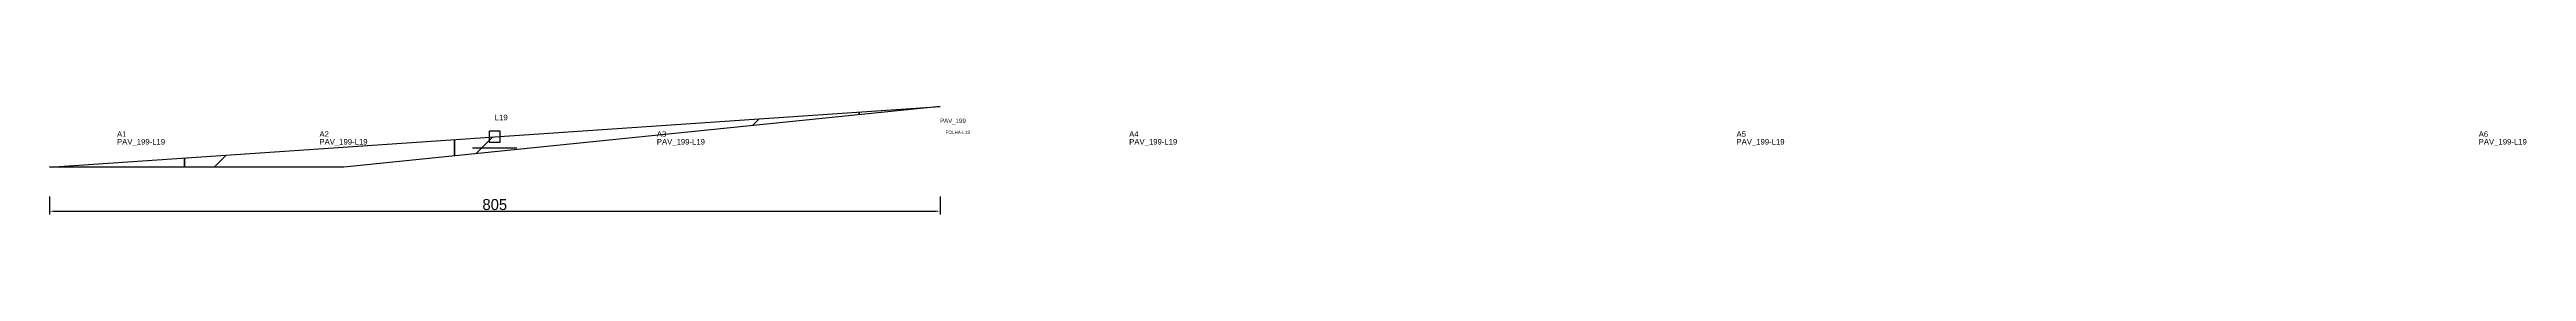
# Model space of a CAD drawing. Header units: metres. Extents: x 222 to 2461, y 104 to 202.
import ezdxf

# ---------------------------------------------------------------- set-up
doc = ezdxf.new("R2010")
doc.units = ezdxf.units.M
for name, color, linetype in [('3', 3, 'CONTINUOUS'), ('AUX00', 7, 'CONTINUOUS'), ('COTA', 241, 'CONTINUOUS'), ('FOLHA', 255, 'CONTINUOUS'), ('Hachura', 251, 'CONTINUOUS'), ('NOMENCLATURA', 7, 'CONTINUOUS'), ('Nível', 160, 'CONTINUOUS'), ('Painéis', 200, 'CONTINUOUS'), ('Pilares', 5, 'CONTINUOUS'), ('SARR_2.2x7', 40, 'CONTINUOUS')]:
    doc.layers.add(name, color=color, linetype=linetype)
doc.styles.add('ARIAL', font='Arial.ttf')
doc.styles.add('STR_STANDARD', font='arial.ttf')
doc.dimstyles.new('EZ DXF', dxfattribs={"dimtxt": 10, "dimasz": 3.5, "dimexe": 3, "dimexo": 1.5, "dimgap": 1, "dimtad": 1, "dimdec": 1, "dimdsep": 46, "dimcen": 2.5, "dimazin": 3, "dimtfac": 1, "dimtmove": 0, "dimatfit": 3})

msp = doc.modelspace()

# ---------------------------------------------------------------- hatches: boundary and pattern name
at = {"layer": 'Hachura'}
h = msp.add_hatch(dxfattribs=at)
h.set_pattern_fill('ANSI31', scale=50)
h.paths.add_polyline_path([(1027.2, 201.5), (488.2, 146.5), (222.2, 146.5)])
h = msp.add_hatch(dxfattribs=at)
h.set_pattern_fill('ANSI31', scale=50)
h.paths.add_polyline_path([(1027.2, 201.5), (488.2, 146.5), (222.2, 146.5)])

# ---------------------------------------------------------------- linework, layer by layer
at = {"layer": '3'}
for points in [[(954.2, 194.05), (954.2, 196.51)], [(954.2, 194.05), (954.2, 196.51)], [(588.2, 156.7), (588.2, 171.51)], [(588.2, 156.7), (588.2, 171.51)], [(344.2, 146.5), (344.2, 154.84)], [(344.2, 146.5), (344.2, 154.84)]]:
    msp.add_lwpolyline(points, close=True, dxfattribs=at)
at = {"layer": 'Painéis', "color": 200}
for p, q in [((222.2, 146.5), (1027.2, 201.5)), ((222.2, 146.5), (1027.2, 201.5)), ((1027.2, 201.5), (488.2, 146.5)), ((1027.2, 201.5), (488.2, 146.5)), ((488.2, 146.5), (222.2, 146.5)), ((488.2, 146.5), (222.2, 146.5))]:
    msp.add_line(p, q, dxfattribs=at)
at = {"layer": 'Pilares'}
msp.add_lwpolyline([(619.7, 169), (629.7, 169), (629.7, 179), (619.7, 179)], close=True, dxfattribs=at)
msp.add_lwpolyline([(619.7, 169), (629.7, 169), (629.7, 179), (619.7, 179)], close=True, dxfattribs=at)
at = {"layer": 'SARR_2.2x7'}
msp.add_line((604.7, 164), (644.7, 164), dxfattribs=at)
msp.add_line((604.7, 164), (644.7, 164), dxfattribs=at)

# ---------------------------------------------------------------- texts
at = {"layer": '3', "style": 'STR_STANDARD'}
for s, p in [('A1', (283.2, 174)), ('A1', (283.2, 174)), ('A2', (466.2, 174)), ('A2', (466.2, 174)), ('A3', (771.2, 174)), ('A3', (771.2, 174)), ('A4', (1198.2, 174)), ('A4', (1198.2, 174)), ('A5', (1747.2, 174)), ('A5', (1747.2, 174)), ('A6', (2418.2, 174)), ('A6', (2418.2, 174))]:
    msp.add_text(s, height=5, dxfattribs=at).set_placement(p)
at = {"layer": 'AUX00', "style": 'STR_STANDARD'}
for p in [(283.2, 167), (283.2, 167), (466.2, 167), (466.2, 167), (771.2, 167), (771.2, 167), (1198.2, 167), (1198.2, 167), (1747.2, 167), (1747.2, 167), (2418.2, 167), (2418.2, 167)]:
    msp.add_text('PAV_199-L19', height=5, dxfattribs=at).set_placement(p)
at = {"layer": 'FOLHA'}
msp.add_text('FOLHA-L19', height=3, dxfattribs=at).set_placement((1032.2, 176.5))
msp.add_text('FOLHA-L19', height=3, dxfattribs=at).set_placement((1032.2, 176.5))
at = {"layer": 'NOMENCLATURA', "insert": (624.7, 194), "char_height": 5, "attachment_point": 1, "style": 'ARIAL'}
msp.add_mtext('L19', dxfattribs=at)
msp.add_mtext('L19', dxfattribs=at)
at = {"layer": 'Nível'}
msp.add_text('PAV_199', height=4, dxfattribs=at).set_placement((1027.2, 186.5))
msp.add_text('PAV_199', height=4, dxfattribs=at).set_placement((1027.2, 186.5))

# ---------------------------------------------------------------- dimensions: what is measured, and where the dimension line sits
at = {"layer": 'COTA'}
msp.add_linear_dim(base=(222.2, 106.5), p1=(222.2, 121.5), p2=(1027.2, 121.5), dimstyle='EZ DXF', dxfattribs=at).render()
msp.add_linear_dim(base=(222.2, 106.5), p1=(222.2, 121.5), p2=(1027.2, 121.5), dimstyle='EZ DXF', dxfattribs=at).render()

doc.saveas('drawing.dxf')
